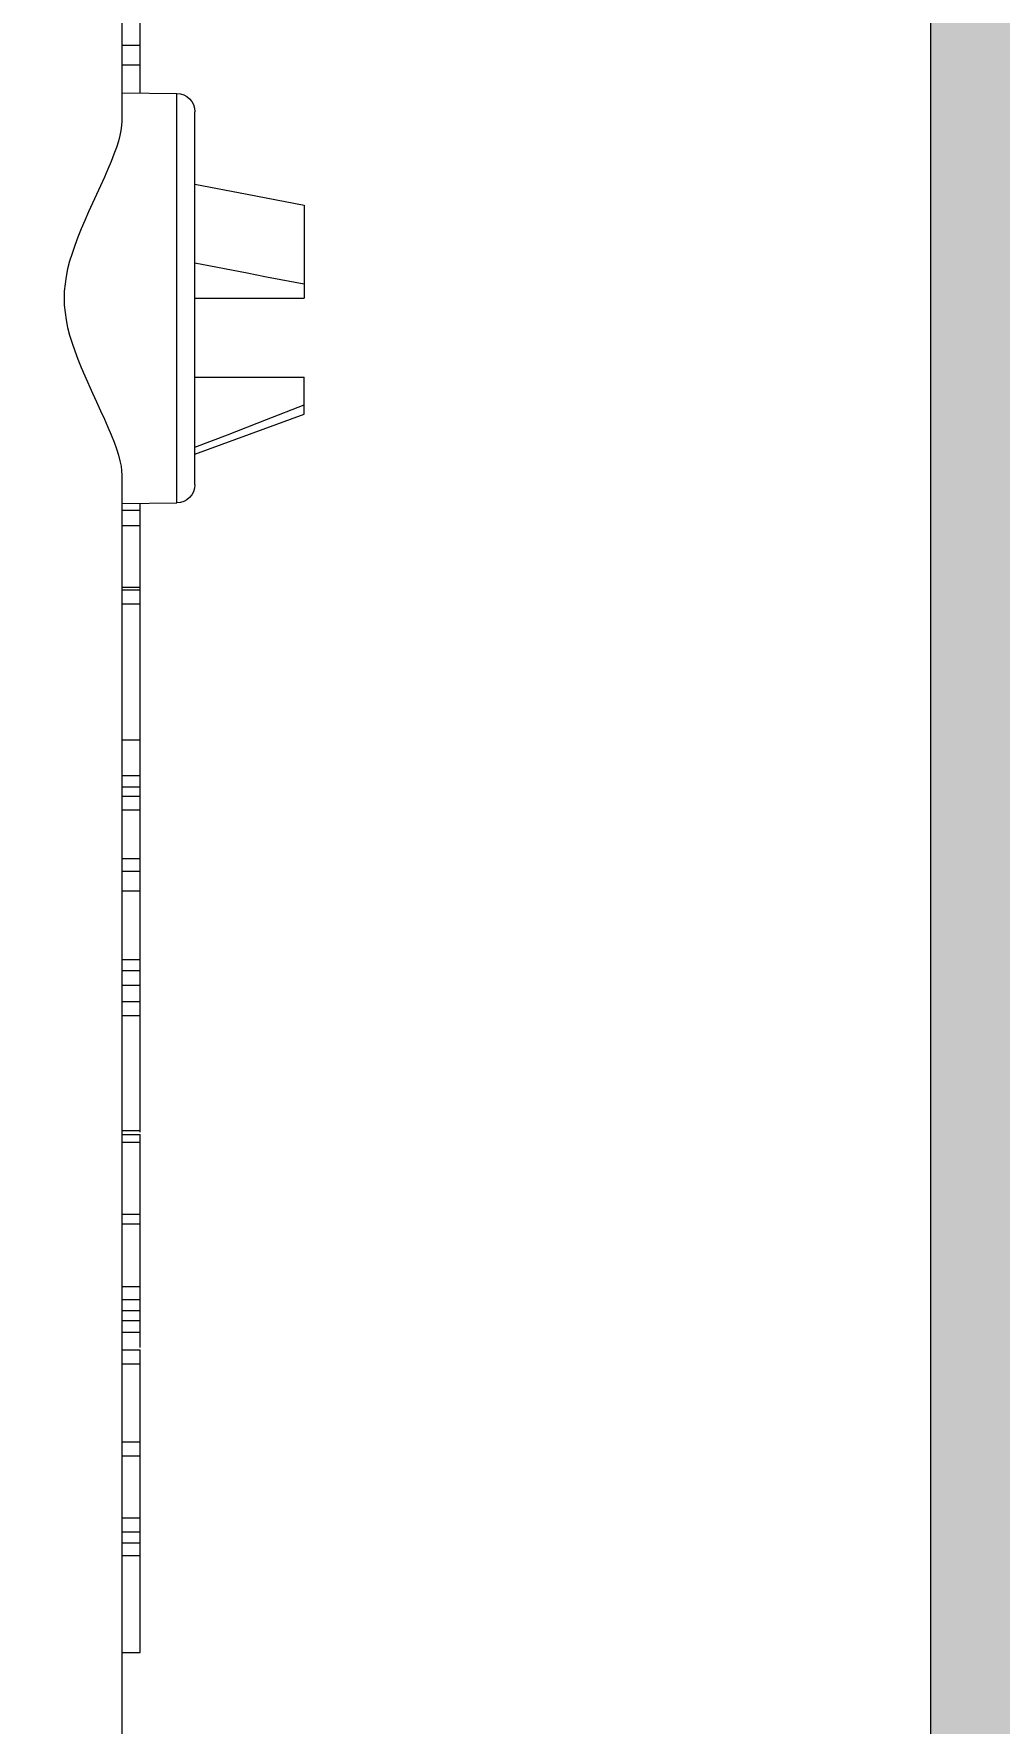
# Model space of a CAD drawing. Header units: millimetres. Extents: x -853320 to 19484, y -510814 to 9708.
# Drawn here: x 12815.52 to 12826.1, y 7119.19 to 7137.71 of the extents above; entities that cross this region are included whole.
import ezdxf

# ---------------------------------------------------------------- set-up
doc = ezdxf.new("R2010")
doc.units = ezdxf.units.MM
doc.layers.add('DS_ST_quote 1_50', color=7, linetype='Continuous')
for name, color, linetype, lineweight in [('F_ELETTRICO', 22, 'Continuous', 5), ('F_PARETE_nuove', 5, 'Continuous', 5), ('F_TUBOLARE sez.40x40', 7, 'Continuous', 5)]:
    doc.layers.add(name, color=color, linetype=linetype, lineweight=lineweight)
doc.styles.add('ARIAL', font='arial.ttf')
doc.dimstyles.new('ISO-100', dxfattribs={"dimtxt": 100, "dimasz": 5, "dimexe": 0.25, "dimexo": 6, "dimgap": 6, "dimtad": 1, "dimtxsty": 'ARIAL', "dimblk": 'ARCHTICK', "dimcen": 2.5, "dimdle": 15, "dimse1": 1, "dimse2": 1, "dimclrd": 256, "dimclre": 256, "dimclrt": 256, "dimadec": 0, "dimazin": 0, "dimtfac": 1, "dimtmove": 0, "dimatfit": 3, "dimldrblk": 'ARCHTICK', "dimfxl": 1, "dimlwd": -1, "dimlwe": -1, "dimarcsym": 0})

# ---------------------------------------------------------------- blocks, each defined once
blk = doc.blocks.new('SCATOLA INCASSO_1 P_sezione e pianta')
at = {"layer": 'F_ELETTRICO'}
for p, q in [((55470.994, -13682.187), (55470.994, -13651.487)), ((55470.994, -13669.278), (55471.194, -13669.278)), ((55471.194, -13669.278), (55471.194, -13672.597)), ((55470.994, -13670.341), (55471.194, -13670.341)), ((55470.994, -13670.482), (55471.194, -13670.482)), ((55470.994, -13670.601), (55471.194, -13670.601)), ((55470.994, -13670.753), (55471.194, -13670.753)), ((55470.994, -13671.435), (55471.194, -13671.435)), ((55470.994, -13671.586), (55471.194, -13671.586)), ((55470.994, -13672.444), (55471.194, -13672.444)), ((55470.994, -13672.597), (55471.194, -13672.597)), ((55471.194, -13672.624), (55471.194, -13674.958)), ((55470.994, -13672.792), (55471.194, -13672.792)), ((55470.994, -13672.918), (55471.194, -13672.918)), ((55470.994, -13673.027), (55471.194, -13673.027)), ((55470.994, -13673.149), (55471.194, -13673.149)), ((55470.994, -13673.291), (55471.194, -13673.291)), ((55470.994, -13673.98), (55471.194, -13673.98)), ((55470.994, -13674.083), (55471.194, -13674.083)), ((55470.994, -13674.875), (55471.194, -13674.875)), ((55470.994, -13674.958), (55471.194, -13674.958)), ((55470.994, -13675.001), (55471.194, -13675.001)), ((55471.194, -13674.982), (55471.194, -13681.88)), ((55470.994, -13676.264), (55471.194, -13676.264)), ((55470.994, -13676.417), (55471.194, -13676.417)), ((55470.994, -13676.595), (55471.194, -13676.595)), ((55470.994, -13676.755), (55471.194, -13676.755)), ((55470.994, -13676.878), (55471.194, -13676.878)), ((55470.994, -13677.631), (55471.194, -13677.631)), ((55470.994, -13677.844), (55471.194, -13677.844)), ((55470.994, -13677.985), (55471.194, -13677.985)), ((55470.994, -13678.517), (55471.194, -13678.517)), ((55470.994, -13678.668), (55471.194, -13678.668)), ((55470.994, -13678.771), (55471.194, -13678.771)), ((55470.994, -13678.893), (55471.194, -13678.893)), ((55470.994, -13679.287), (55471.194, -13679.287)), ((55470.994, -13680.775), (55471.194, -13680.775)), ((55470.994, -13680.929), (55471.194, -13680.929)), ((55471.194, -13680.954), (55470.994, -13680.954)), ((55470.994, -13681.635), (55471.194, -13681.635)), ((55470.994, -13681.802), (55471.194, -13681.802)), ((55470.994, -13681.878), (55471.596, -13681.883)), ((55471.596, -13681.883), (55471.596, -13686.373)), ((55471.794, -13682.083), (55471.794, -13686.172)), ((55471.794, -13682.419), (55472.994, -13682.856)), ((55471.794, -13682.494), (55472.151, -13682.63)), ((55472.151, -13682.63), (55472.582, -13682.797)), ((55472.582, -13682.797), (55472.994, -13682.958)), ((55472.994, -13682.856), (55472.994, -13683.262)), ((55471.794, -13683.262), (55472.994, -13683.262)), ((55471.794, -13684.128), (55472.994, -13684.128)), ((55472.994, -13685.146), (55472.994, -13684.128)), ((55472.369, -13684.402), (55471.794, -13684.512)), ((55471.794, -13685.378), (55472.369, -13685.268)), ((55472.369, -13685.268), (55472.994, -13685.146)), ((55470.994, -13716.768), (55470.994, -13686.067)), ((55470.994, -13686.378), (55471.596, -13686.373)), ((55471.194, -13686.376), (55471.194, -13701.372)), ((55470.994, -13686.685), (55471.194, -13686.685)), ((55470.994, -13686.901), (55471.194, -13686.901))]:
    blk.add_line(p, q, dxfattribs=at)
for points in [[(55470.588, -13683.276), (55470.673, -13683.087), (55470.717, -13682.99), (55470.762, -13682.894), (55470.804, -13682.801), (55470.842, -13682.712), (55470.878, -13682.628), (55470.909, -13682.548), (55470.935, -13682.475), (55470.956, -13682.407), (55470.973, -13682.345), (55470.985, -13682.287), (55470.992, -13682.235), (55470.994, -13682.187)], [(55470.361, -13684.128), (55470.363, -13684.05), (55470.371, -13683.97), (55470.383, -13683.889), (55470.4, -13683.806), (55470.422, -13683.722), (55470.448, -13683.636), (55470.478, -13683.549), (55470.512, -13683.459), (55470.549, -13683.368), (55470.588, -13683.276)], [(55470.717, -13685.265), (55470.63, -13685.074), (55470.588, -13684.98), (55470.549, -13684.887), (55470.512, -13684.796), (55470.478, -13684.707), (55470.448, -13684.619), (55470.422, -13684.533), (55470.4, -13684.449), (55470.383, -13684.367), (55470.371, -13684.285), (55470.363, -13684.206), (55470.361, -13684.128)], [(55472.994, -13684.28), (55472.582, -13684.36), (55472.369, -13684.402)], [(55470.994, -13686.068), (55470.992, -13686.021), (55470.984, -13685.968), (55470.973, -13685.911), (55470.956, -13685.848), (55470.934, -13685.78), (55470.908, -13685.707), (55470.877, -13685.627), (55470.842, -13685.543), (55470.803, -13685.454), (55470.762, -13685.361), (55470.717, -13685.265)]]:
    blk.add_lwpolyline(points, dxfattribs=at)
for centre, start, end in [((55471.594, -13682.083), 0, 89.5), ((55471.594, -13686.173), 270.5, 0)]:
    blk.add_arc(centre, 0.2, start, end, dxfattribs=at)
blk = doc.blocks.new('PARETI NUOVE_slider grande_cucina_rev.01_pianta')
at = {"layer": 'F_TUBOLARE sez.40x40', "true_color": 0x636466}
h = blk.add_hatch(color=251, dxfattribs=at)
h.dxf.hatch_style = 1
h.paths.add_polyline_path([(26680.616, 21854.66), (26720.616, 21854.66), (26720.616, 22972.66), (26680.616, 22972.66)])
h.paths.add_polyline_path([(26682.116, 21854.66), (26719.116, 21854.66), (26719.116, 22972.66), (26682.116, 22972.66)], flags=17)
at = {"layer": 'F_TUBOLARE sez.40x40'}
blk.add_lwpolyline([(26682.116, 21854.66), (26719.116, 21854.66), (26719.116, 22972.66), (26682.116, 22972.66)], close=True, dxfattribs=at)
at = {"layer": 'Defpoints', "xscale": -1, "rotation": 180}
blk.add_blockref('SCATOLA INCASSO_1 P_sezione e pianta', (-28760.747, 8539.533), dxfattribs=at)
blk = doc.blocks.new('_ArchTick')
at = {"color": 0, "linetype": 'ByBlock', "const_width": 0.15}
blk.add_lwpolyline([(-0.5, -0.5), (0.5, 0.5)], dxfattribs=at)
blk = doc.blocks.new('*D146')
at = {"layer": 'Defpoints', "color": 0, "transparency": 16777216}
for p in [(5588.556, 7348.815), (19268.524, 2810.66), (19483.824, 2810.66)]:
    blk.add_point(p, dxfattribs=at)
at = {"layer": 'DS_ST_quote 1_50', "transparency": 16777216}
blk.add_line((19268.524, 7363.815), (19268.524, 2795.66), dxfattribs=at)
at = {"layer": 'DS_ST_quote 1_50', "transparency": 16777216, "xscale": 5, "yscale": 5, "zscale": 5}
for p, rotation in [((19268.524, 7348.815), 90), ((19268.524, 2810.66), 270)]:
    blk.add_blockref('_ArchTick', p, dxfattribs=dict(at, rotation=rotation))
at = {"layer": 'DS_ST_quote 1_50', "transparency": 16777216, "insert": (19202.429, 5079.737), "char_height": 100, "attachment_point": 5, "rotation": 90, "style": 'ARIAL'}
blk.add_mtext('4538,15', dxfattribs=at)

msp = doc.modelspace()

# ---------------------------------------------------------------- block references
at = {"layer": 'F_PARETE_nuove'}
msp.add_blockref('PARETI NUOVE_slider grande_cucina_rev.01_pianta', (-13893.766, -15088.845), dxfattribs=at)

# ---------------------------------------------------------------- dimensions: what is measured, and where the dimension line sits
at = {"layer": 'DS_ST_quote 1_50', "color": 4}
dim = msp.add_linear_dim(base=(19268.5243, 2810.6601), p1=(5588.556, 7348.8148), p2=(19483.824, 2810.6601), angle=90, dimstyle='ISO-100', dxfattribs=at)
dim.commit()
dim.dimension.update_dxf_attribs({"geometry": '*D146', "text_midpoint": (19202.4288, 5079.7375)})

doc.saveas('drawing.dxf')
